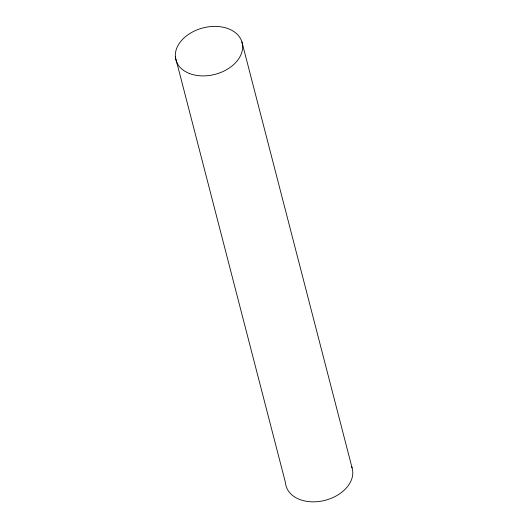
<?xml version="1.0" encoding="UTF-8"?>
<svg xmlns="http://www.w3.org/2000/svg" width="528" height="528" viewBox="0 0 528 528"><rect width="100%" height="100%" fill="white"/><g stroke="black" fill="none" stroke-linecap="round" stroke-linejoin="round"><path stroke-width="0.79" d="M241.923 41.95L352.084 467.894M175.342 56.833L285.503 482.77A34.228 23.991 -14.5 0 0 324.654 500.438A34.228 23.991 -14.5 0 0 351.556 466.396M189.506 73.531A34.228 23.991 -14.5 0 0 242.497 49.137A34.228 23.991 -14.5 0 0 194.891 30.796A34.228 23.991 -14.5 0 0 189.506 73.531"/></g></svg>
